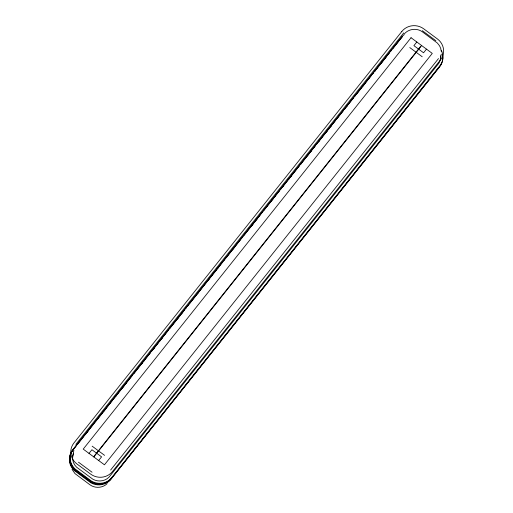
<?xml version="1.0" encoding="UTF-8"?>
<svg xmlns="http://www.w3.org/2000/svg" width="513" height="513" viewBox="0 0 513 513"><rect width="100%" height="100%" fill="white"/><g stroke="black" fill="none" stroke-linecap="round" stroke-linejoin="round"><path stroke-width="0.77" d="M72.718 456.461L73.878 450.299M440.443 58.585L441.283 54.064M71.782 451.664L72.493 450.638M75.886 444.354L403.75 32.896M72.622 449.946L401.846 36.981M76.168 445.983L72.109 451.273A15.749 15.057 10.5 0 0 71.211 453.037M77.168 444.726L78.162 443.476M85.152 434.703L94.136 423.43M95.136 422.173L96.136 420.923M97.13 419.672L98.13 418.416M103.62 411.529L112.11 400.877M113.104 399.621L114.104 398.37M115.104 397.12L116.098 395.863M122.094 388.347L132.072 375.817M140.562 365.166L150.546 352.636M151.54 351.386L152.541 350.135M153.541 348.878L154.535 347.628M159.03 341.991L168.514 330.09M169.514 328.833L170.515 327.583M177.498 318.81L184.488 310.038M185.488 308.788L186.488 307.537M187.482 306.28L188.483 305.03M195.972 295.629L206.951 281.849M207.951 280.598L208.951 279.341M214.44 272.454L222.924 261.803M223.924 260.553L224.925 259.296M225.919 258.045L226.919 256.795M232.908 249.273L240.898 239.25M241.892 238L242.893 236.743M243.893 235.493L244.887 234.242M251.877 225.47L260.861 214.19M261.861 212.94L262.861 211.689M270.345 202.289L279.335 191.016M280.329 189.759L281.329 188.508M282.33 187.258L283.323 186.001M288.819 179.114L297.303 168.463M298.303 167.212L299.297 165.956M300.297 164.705L301.298 163.448M307.287 155.933L315.271 145.91M316.271 144.66L317.271 143.403M318.265 142.152L319.266 140.895M325.755 132.752L335.739 120.228M336.74 118.971L337.734 117.721M344.223 109.577L353.707 97.675M354.707 96.418L355.708 95.168M356.702 93.917L357.702 92.661M362.697 86.396L371.681 75.122M372.682 73.866L373.676 72.615M374.676 71.365L375.676 70.108M381.165 63.221L389.649 52.57M390.65 51.313L391.65 50.062M400.134 39.411L402.397 36.776M77.982 443.751L83.972 436.23M84.972 434.979L85.972 433.729M86.966 432.472L87.967 431.221M96.951 419.942L105.934 408.669M115.419 396.767L124.409 385.487M125.403 384.237L126.403 382.987M133.893 373.586L140.382 365.442M141.376 364.192L142.377 362.935M143.377 361.684L144.371 360.434M152.361 350.411L158.35 342.889M159.351 341.639L160.345 340.388M161.345 339.131L162.345 337.881M170.829 327.23L178.819 317.207M179.813 315.957L180.813 314.7M181.814 313.449L182.808 312.193M189.297 304.049L196.787 294.654M197.787 293.404L198.781 292.147M199.781 290.897L200.782 289.64M207.771 280.874L214.755 272.102M215.755 270.851L216.755 269.594M217.756 268.344L218.75 267.093M226.239 257.693L234.723 247.042M245.208 233.89L253.191 223.867M254.191 222.61L255.192 221.359M256.192 220.109L257.186 218.852M263.676 210.708L271.165 201.314M272.166 200.057L273.16 198.807M274.16 197.556L275.16 196.299M282.144 187.534L287.139 181.269M288.139 180.012L289.133 178.761M290.134 177.511L291.134 176.254M300.618 164.352L309.602 153.079M310.602 151.822L311.596 150.572M319.086 141.171L327.57 130.526M328.57 129.27L329.57 128.019M330.564 126.762L331.565 125.512M337.554 117.996L343.543 110.475M344.544 109.224L345.544 107.974M346.538 106.717L347.538 105.466M356.022 94.815L365.506 82.914M374.496 71.64L383.98 59.732M384.974 58.482L385.975 57.232M392.964 48.459L399.954 39.687M89.006 453.389L91.923 449.734L101.574 456.865L98.656 460.527M416.825 41.989L413.908 45.651L423.558 52.781L426.476 49.126M93.687 456.653L420.692 46.273M93.834 456.955L421.648 45.561M110.628 470.036L438.493 58.578M439.731 66.696L110.507 479.668A15.749 15.057 10.5 0 1 91.538 481.912L74.757 469.504A15.749 15.057 10.5 0 1 70.967 453.652M404.064 34.23C408.348 28.728 416.998 27.708 422.52 31.934L437.352 43.034L439.545 45.798L440.898 48.876M110.795 478.943L109.955 479.873A15.749 15.057 10.5 0 1 90.993 482.117L74.205 469.709A15.749 15.057 10.5 0 1 71.557 451.485L402.525 36.077A15.749 15.057 10.5 0 1 404.064 34.788M107.179 483.624C102.638 488.113 94.911 488.556 89.833 484.708L75.001 473.608L72.025 469.344M422.327 30.69L435.896 40.726M409.778 47.568L422.218 56.763M92.16 446.169L104.601 455.364M78.483 462.207L92.051 472.236M442.437 54.372A15.749 15.057 10.5 0 1 440.795 65.164L109.82 480.566A15.749 15.057 10.5 0 1 90.859 482.816L74.077 470.402A15.749 15.057 10.5 0 1 71.429 452.177M441.007 50.659A15.749 15.057 10.5 0 1 441.597 51.858M440.802 49.383A15.749 15.057 10.5 0 1 440.923 64.465L110.635 478.969A15.749 15.057 10.5 0 1 91.673 481.22L74.885 468.805A15.749 15.057 10.5 0 1 72.237 450.581M440.487 55.808A13.319 12.742 10.5 0 1 438.814 63.285L108.903 477.314A13.319 12.742 10.5 0 1 92.866 479.213L76.584 467.176A13.319 12.742 10.5 0 1 73.59 453.248M441.655 62.439A15.749 15.057 10.5 0 1 441.007 64.298M440.738 64.901A15.749 15.057 10.5 0 1 440.116 66.062M401.871 31.408L73.91 442.988A15.621 14.941 10.5 0 0 76.963 463.983L90.66 474.115A15.621 14.941 10.5 0 0 112.507 471.524L440.468 59.944A15.621 14.941 10.5 0 0 437.416 38.943L423.719 28.818A15.621 14.941 10.5 0 0 401.871 31.408M411.035 37.712L83.221 449.112L104.447 464.804L432.267 53.403L411.035 37.712"/></g></svg>
